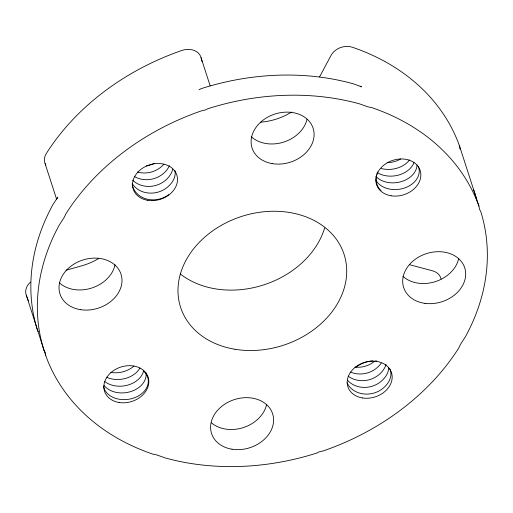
<?xml version="1.0" encoding="UTF-8"?>
<svg xmlns="http://www.w3.org/2000/svg" width="513" height="513" viewBox="0 0 513 513"><rect width="100%" height="100%" fill="white"/><g stroke="black" fill="none" stroke-linecap="round" stroke-linejoin="round"><path stroke-width="0.77" d="M319.567 76.886L331.135 55.244A15.563 12.267 -17.9 0 1 352.399 47.26A229.144 180.57 -17.9 0 1 459.443 145.788L478.956 206.2L479.533 209.509L480.61 211.112A229.144 180.57 -17.9 0 1 465.368 336.823L460.392 344.499L458.879 347.833A229.144 180.57 -17.9 0 1 323.254 450.914L319.124 451.857L317.015 452.985A229.144 180.57 -17.9 0 1 165.34 457.968L156.657 454.896L152.784 454.108A229.144 180.57 -17.9 0 1 45.74 355.573L25.797 293.539A15.589 12.286 -17.9 0 1 30.485 282.144M199.063 89.781L201.173 88.653A229.144 180.57 -17.9 0 1 352.848 83.67L361.537 86.742A15.563 12.267 -17.9 0 0 360.171 86.678M66.062 270.229L82.093 265.715A55.128 43.445 -17.9 0 0 98.804 258.449M409.445 264.682L432.587 270.826A15.563 12.267 -17.9 0 1 441.084 278.989M473.39 189.906L474.108 190.977A229.144 180.57 -17.9 0 1 476.577 199.711M38.295 331.59L37.577 330.526A229.144 180.57 -17.9 0 1 52.82 204.815L57.796 197.139A15.563 12.267 -17.9 0 0 57.533 198.287M45.849 165.051A15.563 12.267 -17.9 0 1 46.305 153.528A229.144 180.57 -17.9 0 1 181.923 50.454L183.968 49.864A15.589 12.286 -17.9 0 1 201.077 57.712L210.157 85.831M45.08 163.557L56.616 199.275M459.443 145.788L459.872 147.411M45.74 355.573L45.163 352.264L44.08 350.661A229.144 180.57 -17.9 0 1 59.322 224.951L64.298 217.281L65.818 213.94A229.144 180.57 -17.9 0 1 201.436 110.866L205.566 109.917L207.682 108.788A229.144 180.57 -17.9 0 1 359.35 103.812L368.039 106.877L371.906 107.672A229.144 180.57 -17.9 0 1 478.956 206.2M201.077 57.712L202.058 61.534M459.949 147.968A15.589 12.286 -17.9 0 1 460.02 149.097M28.433 300.919A229.144 180.57 -17.9 0 1 26.227 295.161M291.499 112.097A55.128 43.445 -17.9 0 1 260.553 122.19M324.652 227.939A85.927 67.716 -17.9 0 1 263.31 285.023A85.927 67.716 -17.9 0 1 180.371 274.019M458.731 258.315A32.082 25.278 -17.9 0 1 435.454 281.599A32.082 25.278 -17.9 0 1 402.955 276.334M266.587 404.565A32.082 25.278 -17.9 0 1 243.688 427.47A32.082 25.278 -17.9 0 1 211.491 422.866M115.053 264.74A32.082 25.278 -17.9 0 1 91.776 288.017A32.082 25.278 -17.9 0 1 59.277 282.753M307.018 119.305A32.082 25.278 -17.9 0 1 283.542 142.139A32.082 25.278 -17.9 0 1 251.364 136.772M143.646 371.098A22.63 16.974 -7.8 0 1 139.555 395.228A22.63 16.974 -7.8 0 1 107.954 394.035A22.63 18.404 -29.4 0 1 103.408 386.103M139.946 368.001A22.63 16.974 -7.8 0 1 106.576 377.247M133.983 366.006A22.63 16.974 -7.8 0 1 110.776 372.438M143.704 370.521A22.63 16.974 -7.8 0 1 127.692 385.135A22.63 16.974 -7.8 0 1 104.517 381.383M146.064 372.951A22.63 16.974 -7.8 0 1 131.867 391.214A22.63 16.974 -7.8 0 1 105.787 387.328A22.63 18.404 -29.4 0 1 104.197 385.622M168.668 194.645A22.63 19.302 -12.2 0 1 146.032 198.864A22.63 19.302 -12.2 0 1 132.155 183.943M174.978 170.682A22.63 16.076 -22.1 0 1 166.501 187.938A22.63 19.302 -12.2 0 1 132.527 184.026M154.31 163.314A22.63 19.302 -12.2 0 1 146.282 165.962M134.618 176.632A22.63 19.302 -12.2 0 0 162.166 174.51A22.63 16.076 -22.1 0 0 169.457 165.718M172.708 169.207A22.63 16.076 -22.1 0 1 164.333 181.224A22.63 19.302 -12.2 0 1 132.707 180.217M137.369 172.015A22.63 19.302 -12.2 0 0 159.998 167.796A22.63 16.076 -22.1 0 0 163.916 164.16M381.05 190.676A22.63 18.404 -29.4 0 1 376.529 175.549M376.831 174.324A22.63 18.404 -29.4 0 1 377.683 171.9M418.377 166.494A22.63 16.974 -7.8 0 1 406.899 187.085A22.63 16.974 -7.8 0 1 378.883 183.968A22.63 18.404 -29.4 0 1 375.991 180.352M417.069 165.013A22.63 16.974 -7.8 0 1 401.461 181.583A22.63 16.974 -7.8 0 1 376.715 177.254A22.63 18.404 -29.4 0 1 375.882 176.427M409.579 159.909A22.63 16.974 -7.8 0 1 381.21 168.508M414.004 162.57A22.63 16.974 -7.8 0 1 377.44 172.708M400.659 159.004A22.63 16.974 -7.8 0 1 387.277 162.711M389.765 368.789A22.63 16.076 -22.1 0 1 382.249 388.918A22.63 19.302 -12.2 0 1 347.089 382.858M356.022 367.128A22.63 16.076 -22.1 0 1 372.861 360.915M375.529 360.908A22.63 16.076 -22.1 0 1 376.824 361.005M348.205 376.17A22.63 19.302 -12.2 0 0 377.914 375.49A22.63 16.076 -22.1 0 0 386.013 364.551M347.596 380.28A22.63 19.302 -12.2 0 0 380.082 382.204A22.63 16.076 -22.1 0 0 388.751 368.052M355.002 367.103A22.63 19.302 -12.2 0 0 373.579 362.063A22.63 16.076 -22.1 0 0 374.644 361.21M381.236 363.14A22.63 16.076 -22.1 0 1 375.747 368.776A22.63 19.302 -12.2 0 1 350.571 372.092M80.708 309.692A32.082 25.278 -17.9 0 0 121.331 275.257A32.082 25.278 -17.9 0 0 69.479 267.35A32.082 25.278 -17.9 0 0 80.708 309.692M272.172 163.615A32.082 25.278 -17.9 0 0 313.552 129.789A32.082 25.278 -17.9 0 0 262.06 120.959A32.082 25.278 -17.9 0 0 272.172 163.615M425.02 303.363A32.082 25.278 -17.9 0 0 464.868 268.325A32.082 25.278 -17.9 0 0 412.67 261.348A32.082 25.278 -17.9 0 0 425.02 303.363M231.991 449.202A32.082 25.278 -17.9 0 0 272.993 415.068A32.082 25.278 -17.9 0 0 221.315 406.7A32.082 25.278 -17.9 0 0 231.991 449.202M234.935 349.257A85.927 67.716 -17.9 0 0 345.159 258.154A85.927 67.716 -17.9 0 0 206.944 235.249A85.927 67.716 -17.9 0 0 234.935 349.257M362.46 397.947A22.912 18.058 -17.9 0 0 391.746 373.567A22.912 18.058 -17.9 0 0 354.836 367.59A22.912 18.058 -17.9 0 0 362.46 397.947M391.13 195.78A22.912 18.058 -17.9 0 0 420.416 171.393A22.912 18.058 -17.9 0 0 383.506 165.417A22.912 18.058 -17.9 0 0 391.13 195.78M147.795 200.32A22.912 18.058 -17.9 0 0 177.081 175.94A22.912 18.058 -17.9 0 0 140.171 169.963A22.912 18.058 -17.9 0 0 147.795 200.32M119.119 402.493A22.912 18.058 -17.9 0 0 148.411 378.113A22.912 18.058 -17.9 0 0 111.501 372.13A22.912 18.058 -17.9 0 0 119.119 402.493"/></g></svg>
